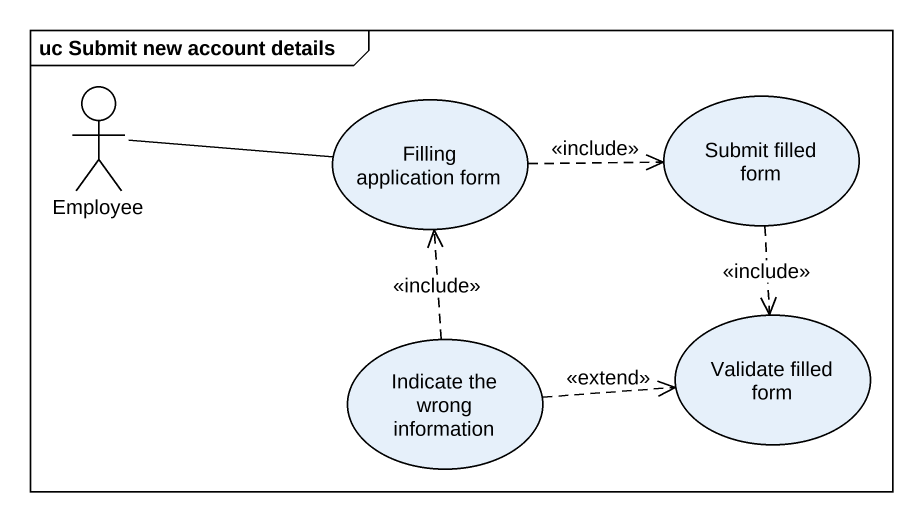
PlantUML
@startuml
mainframe uc Submit new account details
actor Employee
usecase "Filling application form" as Filling_application_form
usecase "Submit filled form" as Submit_filled_form
usecase "Indicate the wrong information" as Indicate_the_wrong
usecase "Validate filled form" as Validate_filled_form
Employee -right- Filling_application_form
Filling_application_form .right.> Submit_filled_form : <<include>>
Submit_filled_form ..> Validate_filled_form : <<include>>
Indicate_the_wrong .up.> Filling_application_form : <<include>>
Indicate_the_wrong .right.> Validate_filled_form : <<extend>>
@enduml
